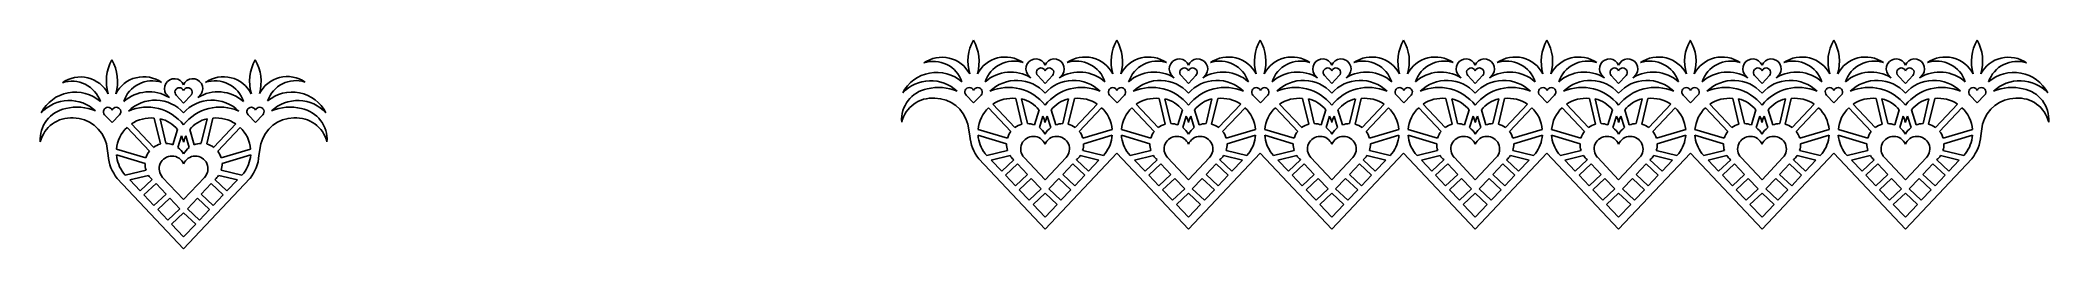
# Model space of a CAD drawing. Extents: x -333 to 95, y 310 to 354.
import ezdxf

# ---------------------------------------------------------------- set-up
doc = ezdxf.new("R2010")
doc.units = 0
doc.layers.get('0').update_dxf_attribs({"linetype": 'CONTINUOUS'})

msp = doc.modelspace()

# ---------------------------------------------------------------- linework, layer by layer
for p, q in [((-122.94, 346.86), (-122.23, 346.1)), ((-119.19, 344.92), (-120.77, 346.59)), ((-119.19, 344.92), (-117.62, 346.59)), ((-115.45, 346.86), (-116.16, 346.1)), ((-92.4, 346.86), (-91.69, 346.1)), ((-88.66, 344.92), (-90.23, 346.59)), ((-88.66, 344.92), (-87.08, 346.59)), ((-84.91, 346.86), (-85.62, 346.1)), ((-61.86, 346.86), (-61.15, 346.1)), ((-58.12, 344.92), (-59.7, 346.59)), ((-58.12, 344.92), (-56.54, 346.59)), ((-54.38, 346.86), (-55.09, 346.1)), ((-31.33, 346.86), (-30.62, 346.1)), ((-27.59, 344.92), (-29.16, 346.59)), ((-27.59, 344.92), (-26.01, 346.59)), ((-23.84, 346.86), (-24.55, 346.1)), ((-0.79, 346.86), (-0.08, 346.1)), ((2.95, 344.92), (1.37, 346.59)), ((2.95, 344.92), (4.53, 346.59)), ((6.69, 346.86), (5.98, 346.1)), ((29.74, 346.86), (30.45, 346.1)), ((33.49, 344.92), (31.91, 346.59)), ((33.49, 344.92), (35.06, 346.59)), ((37.23, 346.86), (36.52, 346.1)), ((60.28, 346.86), (60.99, 346.1)), ((64.02, 344.92), (62.44, 346.59)), ((64.02, 344.92), (65.6, 346.59)), ((67.76, 346.86), (67.05, 346.1)), ((-306.4, 342.65), (-305.69, 341.89)), ((-302.66, 340.7), (-304.24, 342.38)), ((-302.66, 340.7), (-301.08, 342.38)), ((-298.92, 342.65), (-299.63, 341.89)), ((-134.42, 340.74), (-136.01, 342.41)), ((-134.42, 340.74), (-132.84, 342.42)), ((-103.88, 340.74), (-105.46, 342.42)), ((-103.88, 340.74), (-102.3, 342.42)), ((-73.35, 340.74), (-74.92, 342.42)), ((-73.35, 340.74), (-71.77, 342.42)), ((-42.81, 340.74), (-44.39, 342.42)), ((-42.81, 340.74), (-41.23, 342.42)), ((-12.27, 340.74), (-13.85, 342.42)), ((-12.27, 340.74), (-10.7, 342.42)), ((18.26, 340.74), (16.68, 342.42)), ((18.26, 340.74), (19.84, 342.42)), ((48.8, 340.74), (47.22, 342.42)), ((48.8, 340.74), (50.37, 342.42)), ((79.32, 340.75), (77.76, 342.42)), ((79.32, 340.75), (80.9, 342.41)), ((-317.89, 336.53), (-319.48, 338.19)), ((-317.89, 336.53), (-316.31, 338.2)), ((-287.35, 336.53), (-288.93, 338.2)), ((-287.35, 336.53), (-285.78, 338.21)), ((-126.47, 334.67), (-131.23, 339.73)), ((-125.62, 335.48), (-130.32, 340.47)), ((-124.13, 336.19), (-125.43, 341.71)), ((-122.95, 336.33), (-124.19, 341.6)), ((-121.46, 336.05), (-120.49, 339.27)), ((-120.41, 335.47), (-119.66, 337.94)), ((-117.98, 335.47), (-118.72, 337.94)), ((-116.92, 336.05), (-117.89, 339.27)), ((-115.43, 336.33), (-114.19, 341.6)), ((-114.26, 336.19), (-112.96, 341.71)), ((-112.76, 335.48), (-108.07, 340.47)), ((-111.92, 334.67), (-107.15, 339.73)), ((-95.93, 334.67), (-100.7, 339.73)), ((-95.09, 335.48), (-99.78, 340.47)), ((-93.59, 336.19), (-94.89, 341.71)), ((-92.42, 336.33), (-93.66, 341.6)), ((-90.93, 336.05), (-89.96, 339.27)), ((-89.87, 335.47), (-89.13, 337.94)), ((-87.44, 335.47), (-88.19, 337.94)), ((-86.39, 336.05), (-87.36, 339.27)), ((-84.9, 336.33), (-83.66, 341.6)), ((-83.72, 336.19), (-82.42, 341.71)), ((-82.23, 335.48), (-77.53, 340.47)), ((-81.38, 334.67), (-76.62, 339.73)), ((-65.4, 334.67), (-70.16, 339.73)), ((-64.55, 335.48), (-69.25, 340.47)), ((-63.06, 336.19), (-64.36, 341.71)), ((-61.88, 336.33), (-63.12, 341.6)), ((-60.39, 336.05), (-59.42, 339.27)), ((-59.34, 335.47), (-58.59, 337.94)), ((-56.91, 335.47), (-57.65, 337.94)), ((-55.85, 336.05), (-56.82, 339.27)), ((-54.36, 336.33), (-53.12, 341.6)), ((-53.19, 336.19), (-51.89, 341.71)), ((-51.69, 335.48), (-47, 340.47)), ((-50.84, 334.67), (-46.08, 339.73)), ((-34.86, 334.67), (-39.63, 339.73)), ((-34.02, 335.48), (-38.71, 340.47)), ((-32.52, 336.19), (-33.82, 341.71)), ((-31.35, 336.33), (-32.59, 341.6)), ((-29.86, 336.05), (-28.89, 339.27)), ((-28.8, 335.47), (-28.06, 337.94)), ((-26.37, 335.47), (-27.11, 337.94)), ((-25.32, 336.05), (-26.29, 339.27)), ((-23.83, 336.33), (-22.58, 341.6)), ((-22.65, 336.19), (-21.35, 341.71)), ((-21.15, 335.48), (-16.46, 340.47)), ((-20.31, 334.67), (-15.54, 339.73)), ((-4.33, 334.67), (-9.09, 339.73)), ((-3.48, 335.48), (-8.17, 340.47)), ((-1.98, 336.19), (-3.28, 341.71)), ((-0.81, 336.33), (-2.05, 341.6)), ((0.68, 336.05), (1.65, 339.27)), ((1.73, 335.47), (2.48, 337.94)), ((4.17, 335.47), (3.42, 337.94)), ((5.22, 336.05), (4.25, 339.27)), ((6.71, 336.33), (7.95, 341.6)), ((7.89, 336.19), (9.19, 341.71)), ((9.38, 335.48), (14.08, 340.47)), ((10.23, 334.67), (14.99, 339.73)), ((26.21, 334.67), (21.44, 339.73)), ((27.06, 335.48), (22.36, 340.47)), ((28.55, 336.19), (27.25, 341.71)), ((29.73, 336.33), (28.49, 341.6)), ((31.22, 336.05), (32.19, 339.27)), ((32.27, 335.47), (33.02, 337.94)), ((34.7, 335.47), (33.96, 337.94)), ((35.76, 336.05), (34.79, 339.27)), ((37.25, 336.33), (38.49, 341.6)), ((38.42, 336.19), (39.72, 341.71)), ((39.92, 335.48), (44.61, 340.47)), ((40.76, 334.67), (45.53, 339.73)), ((56.75, 334.67), (51.98, 339.73)), ((57.59, 335.48), (52.9, 340.47)), ((59.09, 336.19), (57.79, 341.71)), ((60.26, 336.33), (59.02, 341.6)), ((61.75, 336.05), (62.72, 339.27)), ((62.81, 335.47), (63.55, 337.94)), ((65.24, 335.47), (64.49, 337.94)), ((66.29, 336.05), (65.32, 339.27)), ((67.78, 336.33), (69.02, 341.6)), ((68.96, 336.19), (70.26, 341.71)), ((70.45, 335.48), (75.15, 340.47)), ((71.3, 334.67), (76.06, 339.73)), ((-309.94, 330.45), (-314.7, 335.51)), ((-309.09, 331.27), (-313.79, 336.25)), ((-307.6, 331.98), (-308.9, 337.49)), ((-306.42, 332.12), (-307.66, 337.38)), ((-304.93, 331.83), (-303.96, 335.06)), ((-303.88, 331.25), (-303.13, 333.73)), ((-301.45, 331.25), (-302.19, 333.73)), ((-300.39, 331.83), (-301.36, 335.06)), ((-298.9, 332.12), (-297.66, 337.38)), ((-297.73, 331.98), (-296.43, 337.49)), ((-296.23, 331.27), (-291.54, 336.25)), ((-295.39, 330.45), (-290.62, 335.51)), ((-135.64, 336.22), (-135.25, 333.73)), ((-127.41, 332.04), (-133.49, 333.87)), ((-127.23, 333.21), (-133.48, 335.09)), ((-111.16, 333.21), (-104.91, 335.09)), ((-110.97, 332.04), (-104.9, 333.87)), ((-96.88, 332.04), (-102.95, 333.87)), ((-96.69, 333.21), (-102.94, 335.09)), ((-80.62, 333.21), (-74.37, 335.09)), ((-80.44, 332.04), (-74.36, 333.87)), ((-66.34, 332.04), (-72.42, 333.87)), ((-66.16, 333.21), (-72.41, 335.09)), ((-50.09, 333.21), (-43.84, 335.09)), ((-49.9, 332.04), (-43.83, 333.87)), ((-35.8, 332.04), (-41.88, 333.87)), ((-35.62, 333.21), (-41.87, 335.09)), ((-19.55, 333.21), (-13.3, 335.09)), ((-19.37, 332.04), (-13.29, 333.87)), ((-5.08, 333.21), (-11.34, 335.09)), ((-5.27, 332.04), (-11.34, 333.87)), ((10.98, 333.21), (17.24, 335.09)), ((11.17, 332.04), (17.25, 333.87)), ((25.27, 332.04), (19.19, 333.87)), ((25.45, 333.21), (19.2, 335.09)), ((41.52, 333.21), (47.77, 335.09)), ((41.71, 332.04), (47.78, 333.87)), ((55.8, 332.04), (49.73, 333.87)), ((55.99, 333.21), (49.74, 335.09)), ((72.06, 333.21), (78.31, 335.09)), ((72.24, 332.04), (78.32, 333.87)), ((80.46, 336.22), (80.08, 333.73)), ((-319.1, 332), (-318.72, 329.52)), ((-310.88, 327.82), (-316.96, 329.65)), ((-310.7, 328.99), (-316.95, 330.87)), ((-294.63, 328.99), (-288.38, 330.87)), ((-294.44, 327.82), (-288.37, 329.65)), ((-286.22, 332), (-286.61, 329.52)), ((-131.6, 329.54), (-132, 329.97)), ((-127.19, 330.58), (-131.6, 329.54)), ((-126.66, 329.5), (-130.67, 328.55)), ((-119.19, 313.79), (-103.93, 330.01)), ((-111.72, 329.5), (-107.72, 328.55)), ((-111.19, 330.58), (-106.79, 329.54)), ((-106.79, 329.54), (-106.39, 329.97)), ((-88.66, 313.79), (-103.93, 330.01)), ((-101.06, 329.54), (-101.46, 329.97)), ((-96.66, 330.58), (-101.06, 329.54)), ((-96.13, 329.5), (-100.13, 328.55)), ((-88.66, 313.79), (-73.39, 330.01)), ((-81.19, 329.5), (-77.18, 328.55)), ((-80.66, 330.58), (-76.25, 329.54)), ((-76.25, 329.54), (-75.85, 329.97)), ((-58.12, 313.79), (-73.39, 330.01)), ((-70.53, 329.54), (-70.93, 329.97)), ((-66.12, 330.58), (-70.53, 329.54)), ((-65.59, 329.5), (-69.6, 328.55)), ((-58.12, 313.79), (-42.85, 330.01)), ((-50.65, 329.5), (-46.65, 328.55)), ((-50.12, 330.58), (-45.72, 329.54)), ((-45.72, 329.54), (-45.32, 329.97)), ((-27.59, 313.79), (-42.85, 330.01)), ((-39.99, 329.54), (-40.39, 329.97)), ((-35.59, 330.58), (-39.99, 329.54)), ((-35.06, 329.5), (-39.06, 328.55)), ((-27.59, 313.79), (-12.32, 330.01)), ((-20.11, 329.5), (-16.11, 328.55)), ((-19.58, 330.58), (-15.18, 329.54)), ((-15.18, 329.54), (-14.78, 329.97)), ((2.95, 313.79), (-12.32, 330.01)), ((-9.46, 329.54), (-9.85, 329.97)), ((-5.05, 330.58), (-9.46, 329.54)), ((-4.52, 329.5), (-8.52, 328.55)), ((2.95, 313.79), (18.22, 330.01)), ((10.42, 329.5), (14.43, 328.55)), ((10.95, 330.58), (15.36, 329.54)), ((15.36, 329.54), (15.75, 329.97)), ((33.49, 313.79), (18.22, 330.01)), ((21.08, 329.54), (20.68, 329.97)), ((25.49, 330.58), (21.08, 329.54)), ((26.02, 329.5), (22.01, 328.55)), ((33.49, 313.79), (48.75, 330.01)), ((40.96, 329.5), (44.96, 328.55)), ((41.49, 330.58), (45.89, 329.54)), ((45.89, 329.54), (46.29, 329.97)), ((64.02, 313.79), (48.75, 330.01)), ((51.62, 329.54), (51.22, 329.97)), ((56.02, 330.58), (51.62, 329.54)), ((56.55, 329.5), (52.55, 328.55)), ((71.49, 329.5), (75.5, 328.55)), ((72.02, 330.58), (76.43, 329.54)), ((76.43, 329.54), (76.83, 329.97)), ((-315.07, 325.33), (-315.47, 325.75)), ((-310.66, 326.37), (-315.07, 325.33)), ((-310.13, 325.28), (-314.14, 324.34)), ((-295.19, 325.28), (-291.19, 324.34)), ((-294.66, 326.37), (-290.26, 325.33)), ((-290.26, 325.33), (-289.86, 325.75)), ((-119.19, 313.79), (-133.34, 328.82)), ((-128.44, 326.18), (-130.67, 328.55)), ((-125.87, 328.6), (-128.44, 326.18)), ((-125.06, 327.74), (-127.63, 325.33)), ((-125.5, 323.07), (-127.63, 325.33)), ((-125.87, 328.6), (-125.9, 328.64)), ((-122.93, 325.48), (-125.5, 323.07)), ((-122.93, 325.48), (-125.06, 327.74)), ((-119.19, 324.33), (-123.65, 329.06)), ((-119.19, 324.33), (-114.73, 329.06)), ((-115.45, 325.48), (-113.32, 327.74)), ((-115.45, 325.48), (-112.88, 323.07)), ((-113.32, 327.74), (-110.76, 325.33)), ((-112.88, 323.07), (-110.76, 325.33)), ((-112.52, 328.6), (-112.48, 328.64)), ((-112.52, 328.6), (-109.95, 326.18)), ((-109.95, 326.18), (-107.72, 328.55)), ((-97.9, 326.18), (-100.13, 328.55)), ((-95.33, 328.6), (-97.9, 326.18)), ((-94.53, 327.74), (-97.09, 325.33)), ((-94.97, 323.07), (-97.09, 325.33)), ((-95.33, 328.6), (-95.37, 328.64)), ((-92.4, 325.48), (-94.97, 323.07)), ((-92.4, 325.48), (-94.53, 327.74)), ((-88.66, 324.33), (-93.12, 329.06)), ((-88.66, 324.33), (-84.2, 329.06)), ((-84.92, 325.48), (-82.79, 327.74)), ((-84.92, 325.48), (-82.35, 323.07)), ((-82.79, 327.74), (-80.22, 325.33)), ((-82.35, 323.07), (-80.22, 325.33)), ((-81.98, 328.6), (-81.95, 328.64)), ((-81.98, 328.6), (-79.41, 326.18)), ((-79.41, 326.18), (-77.18, 328.55)), ((-67.36, 326.18), (-69.6, 328.55)), ((-64.8, 328.6), (-67.36, 326.18)), ((-63.99, 327.74), (-66.56, 325.33)), ((-64.43, 323.07), (-66.56, 325.33)), ((-64.8, 328.6), (-64.83, 328.64)), ((-61.86, 325.48), (-64.43, 323.07)), ((-61.86, 325.48), (-63.99, 327.74)), ((-58.12, 324.33), (-62.58, 329.06)), ((-58.12, 324.33), (-53.66, 329.06)), ((-54.38, 325.48), (-52.25, 327.74)), ((-54.38, 325.48), (-51.81, 323.07)), ((-52.25, 327.74), (-49.68, 325.33)), ((-51.81, 323.07), (-49.68, 325.33)), ((-51.45, 328.6), (-51.41, 328.64)), ((-51.45, 328.6), (-48.88, 326.18)), ((-48.88, 326.18), (-46.65, 328.55)), ((-36.83, 326.18), (-39.06, 328.55)), ((-34.26, 328.6), (-36.83, 326.18)), ((-33.45, 327.74), (-36.02, 325.33)), ((-33.89, 323.07), (-36.02, 325.33)), ((-34.26, 328.6), (-34.29, 328.64)), ((-31.33, 325.48), (-33.89, 323.07)), ((-31.33, 325.48), (-33.45, 327.74)), ((-27.59, 324.33), (-32.04, 329.06)), ((-27.59, 324.33), (-23.13, 329.06)), ((-23.85, 325.48), (-21.72, 327.74)), ((-23.85, 325.48), (-21.28, 323.07)), ((-21.72, 327.74), (-19.15, 325.33)), ((-21.28, 323.07), (-19.15, 325.33)), ((-20.91, 328.6), (-20.88, 328.64)), ((-20.91, 328.6), (-18.34, 326.18)), ((-18.34, 326.18), (-16.11, 328.55)), ((-6.29, 326.18), (-8.52, 328.55)), ((-3.72, 328.6), (-6.29, 326.18)), ((-2.92, 327.74), (-5.49, 325.33)), ((-3.36, 323.07), (-5.49, 325.33)), ((-3.72, 328.6), (-3.76, 328.64)), ((-0.79, 325.48), (-3.36, 323.07)), ((-0.79, 325.48), (-2.92, 327.74)), ((2.95, 324.33), (-1.51, 329.06)), ((2.95, 324.33), (7.41, 329.06)), ((6.69, 325.48), (8.82, 327.74)), ((6.69, 325.48), (9.26, 323.07)), ((8.82, 327.74), (11.39, 325.33)), ((9.26, 323.07), (11.39, 325.33)), ((9.62, 328.6), (9.66, 328.64)), ((9.62, 328.6), (12.19, 326.18)), ((12.19, 326.18), (14.43, 328.55)), ((24.24, 326.18), (22.01, 328.55)), ((26.81, 328.6), (24.24, 326.18)), ((27.62, 327.74), (25.05, 325.33)), ((27.18, 323.07), (25.05, 325.33)), ((26.81, 328.6), (26.78, 328.64)), ((29.75, 325.48), (27.18, 323.07)), ((29.75, 325.48), (27.62, 327.74)), ((33.49, 324.33), (29.03, 329.06)), ((33.49, 324.33), (37.94, 329.06)), ((37.23, 325.48), (39.35, 327.74)), ((37.23, 325.48), (39.8, 323.07)), ((39.35, 327.74), (41.92, 325.33)), ((39.8, 323.07), (41.92, 325.33)), ((40.16, 328.6), (40.2, 328.64)), ((40.16, 328.6), (42.73, 326.18)), ((42.73, 326.18), (44.96, 328.55)), ((54.78, 326.18), (52.55, 328.55)), ((57.35, 328.6), (54.78, 326.18)), ((58.15, 327.74), (55.58, 325.33)), ((57.71, 323.07), (55.58, 325.33)), ((57.35, 328.6), (57.31, 328.64)), ((60.28, 325.48), (57.71, 323.07)), ((60.28, 325.48), (58.15, 327.74)), ((64.02, 324.33), (59.56, 329.06)), ((64.02, 324.33), (68.48, 329.06)), ((64.02, 313.79), (78.17, 328.82)), ((67.76, 325.48), (69.89, 327.74)), ((67.76, 325.48), (70.33, 323.07)), ((69.89, 327.74), (72.46, 325.33)), ((70.33, 323.07), (72.46, 325.33)), ((70.7, 328.6), (70.73, 328.64)), ((70.7, 328.6), (73.27, 326.18)), ((73.27, 326.18), (75.5, 328.55)), ((-302.66, 309.57), (-316.81, 324.6)), ((-311.91, 321.97), (-314.14, 324.34)), ((-309.34, 324.38), (-311.91, 321.97)), ((-308.53, 323.53), (-311.1, 321.11)), ((-308.97, 318.85), (-311.1, 321.11)), ((-309.34, 324.38), (-309.37, 324.42)), ((-306.4, 321.27), (-308.97, 318.85)), ((-306.4, 321.27), (-308.53, 323.53)), ((-302.66, 320.11), (-307.12, 324.85)), ((-302.66, 320.11), (-298.2, 324.85)), ((-302.66, 309.57), (-288.52, 324.6)), ((-298.92, 321.27), (-296.79, 323.53)), ((-298.92, 321.27), (-296.35, 318.85)), ((-296.79, 323.53), (-294.22, 321.11)), ((-296.35, 318.85), (-294.22, 321.11)), ((-295.99, 324.38), (-295.95, 324.42)), ((-295.99, 324.38), (-293.42, 321.97)), ((-293.42, 321.97), (-291.19, 324.34)), ((-122.13, 324.63), (-124.7, 322.21)), ((-122.57, 319.95), (-124.7, 322.21)), ((-120, 322.37), (-122.57, 319.95)), ((-120, 322.37), (-122.13, 324.63)), ((-119.19, 321.51), (-121.76, 319.09)), ((-119.19, 321.51), (-116.62, 319.09)), ((-118.39, 322.37), (-116.26, 324.63)), ((-118.39, 322.37), (-115.82, 319.95)), ((-116.26, 324.63), (-113.69, 322.21)), ((-115.82, 319.95), (-113.69, 322.21)), ((-91.59, 324.63), (-94.16, 322.21)), ((-92.03, 319.95), (-94.16, 322.21)), ((-89.46, 322.37), (-92.03, 319.95)), ((-89.46, 322.37), (-91.59, 324.63)), ((-88.66, 321.51), (-91.23, 319.09)), ((-88.66, 321.51), (-86.09, 319.09)), ((-87.85, 322.37), (-85.72, 324.63)), ((-87.85, 322.37), (-85.28, 319.95)), ((-85.72, 324.63), (-83.15, 322.21)), ((-85.28, 319.95), (-83.15, 322.21)), ((-61.06, 324.63), (-63.62, 322.21)), ((-61.5, 319.95), (-63.62, 322.21)), ((-58.93, 322.37), (-61.5, 319.95)), ((-58.93, 322.37), (-61.06, 324.63)), ((-58.12, 321.51), (-60.69, 319.09)), ((-58.12, 321.51), (-55.55, 319.09)), ((-57.32, 322.37), (-55.19, 324.63)), ((-57.32, 322.37), (-54.75, 319.95)), ((-55.19, 324.63), (-52.62, 322.21)), ((-54.75, 319.95), (-52.62, 322.21)), ((-30.52, 324.63), (-33.09, 322.21)), ((-30.96, 319.95), (-33.09, 322.21)), ((-28.39, 322.37), (-30.96, 319.95)), ((-28.39, 322.37), (-30.52, 324.63)), ((-27.59, 321.51), (-30.15, 319.09)), ((-27.59, 321.51), (-25.02, 319.09)), ((-26.78, 322.37), (-24.65, 324.63)), ((-26.78, 322.37), (-24.21, 319.95)), ((-24.65, 324.63), (-22.08, 322.21)), ((-24.21, 319.95), (-22.08, 322.21)), ((0.02, 324.63), (-2.55, 322.21)), ((-0.42, 319.95), (-2.55, 322.21)), ((2.14, 322.37), (-0.42, 319.95)), ((2.14, 322.37), (0.02, 324.63)), ((2.95, 321.51), (0.38, 319.09)), ((2.95, 321.51), (5.52, 319.09)), ((3.76, 322.37), (5.88, 324.63)), ((3.76, 322.37), (6.33, 319.95)), ((5.88, 324.63), (8.45, 322.21)), ((6.33, 319.95), (8.45, 322.21)), ((30.55, 324.63), (27.98, 322.21)), ((30.11, 319.95), (27.98, 322.21)), ((32.68, 322.37), (30.11, 319.95)), ((32.68, 322.37), (30.55, 324.63)), ((33.49, 321.51), (30.92, 319.09)), ((33.49, 321.51), (36.06, 319.09)), ((34.29, 322.37), (36.42, 324.63)), ((34.29, 322.37), (36.86, 319.95)), ((36.42, 324.63), (38.99, 322.21)), ((36.86, 319.95), (38.99, 322.21)), ((61.09, 324.63), (58.52, 322.21)), ((60.65, 319.95), (58.52, 322.21)), ((63.22, 322.37), (60.65, 319.95)), ((63.22, 322.37), (61.09, 324.63)), ((64.02, 321.51), (61.45, 319.09)), ((64.02, 321.51), (66.59, 319.09)), ((64.83, 322.37), (66.96, 324.63)), ((64.83, 322.37), (67.4, 319.95)), ((66.96, 324.63), (69.53, 322.21)), ((67.4, 319.95), (69.53, 322.21)), ((-305.6, 320.41), (-308.17, 317.99)), ((-306.04, 315.73), (-308.17, 317.99)), ((-303.47, 318.15), (-306.04, 315.73)), ((-303.47, 318.15), (-305.6, 320.41)), ((-302.66, 317.29), (-305.23, 314.88)), ((-302.66, 317.29), (-300.09, 314.88)), ((-301.86, 318.15), (-299.73, 320.41)), ((-301.86, 318.15), (-299.29, 315.73)), ((-299.73, 320.41), (-297.16, 317.99)), ((-299.29, 315.73), (-297.16, 317.99)), ((-119.19, 316.36), (-121.76, 319.09)), ((-119.19, 316.36), (-116.62, 319.09)), ((-88.66, 316.36), (-91.23, 319.09)), ((-88.66, 316.36), (-86.09, 319.09)), ((-58.12, 316.36), (-60.69, 319.09)), ((-58.12, 316.36), (-55.55, 319.09)), ((-27.59, 316.36), (-30.15, 319.09)), ((-27.59, 316.36), (-25.02, 319.09)), ((2.95, 316.36), (0.38, 319.09)), ((2.95, 316.36), (5.52, 319.09)), ((33.49, 316.36), (30.92, 319.09)), ((33.49, 316.36), (36.06, 319.09)), ((64.02, 316.36), (61.45, 319.09)), ((64.02, 316.36), (66.59, 319.09)), ((-302.66, 312.15), (-305.23, 314.88)), ((-302.66, 312.15), (-300.09, 314.88))]:
    msp.add_line(p, q)
for centre, radius, start, end in [((-126.38, 349.63), 9.26, 150.6785, 196.9146), ((-142.5, 349.56), 9.26, 343.5444, 29.7805), ((-95.88, 349.56), 9.26, 150.2195, 196.4556), ((-111.97, 349.56), 9.26, 343.5444, 29.7805), ((-65.35, 349.56), 9.26, 150.2195, 196.4556), ((-81.43, 349.56), 9.26, 343.5444, 29.7805), ((-34.81, 349.56), 9.26, 150.2195, 196.4556), ((-50.89, 349.56), 9.26, 343.5444, 29.7805), ((-4.28, 349.56), 9.26, 150.2195, 196.4556), ((-20.36, 349.56), 9.26, 343.5444, 29.7805), ((26.26, 349.56), 9.26, 150.2195, 196.4556), ((10.18, 349.56), 9.26, 343.5444, 29.7805), ((56.8, 349.56), 9.26, 150.2195, 196.4556), ((40.71, 349.56), 9.26, 343.5444, 29.7805), ((87.33, 349.56), 9.26, 150.2195, 196.4556), ((71.21, 349.63), 9.26, 343.0854, 29.3215), ((-309.85, 345.41), 9.26, 150.6785, 196.9146), ((-325.97, 345.34), 9.26, 343.5444, 29.7805), ((-279.35, 345.34), 9.26, 150.2195, 196.4556), ((-295.41, 345.29), 9.26, 343.9114, 30.1475), ((-142.28, 339.14), 8.13, 48.6538, 152.7264), ((-141.15, 343.83), 6.67, 27.7247, 125.3407), ((-142.97, 343.23), 6.38, 18.3924, 108.6925), ((-127.69, 343.88), 6.67, 55.1183, 152.7343), ((-125.87, 343.29), 6.38, 71.7665, 162.0666), ((-126.52, 339.2), 8.13, 58.1142, 131.8052), ((-121.16, 348.02), 2.12, 22.1916, 212.9358), ((-120.08, 347.25), 0.954, 22.1916, 223.2633), ((-117.23, 348.02), 2.12, 327.0642, 157.8084), ((-118.31, 347.25), 0.954, 316.7367, 157.8084), ((-111.87, 339.2), 8.13, 48.1948, 121.8858), ((-110.7, 343.88), 6.67, 27.2657, 124.8817), ((-112.52, 343.29), 6.38, 17.9334, 108.2335), ((-97.15, 343.88), 6.67, 55.1183, 152.7343), ((-95.33, 343.29), 6.38, 71.7665, 162.0666), ((-95.98, 339.2), 8.13, 58.1142, 131.8052), ((-90.62, 348.02), 2.12, 22.1916, 212.9358), ((-89.54, 347.25), 0.954, 22.1916, 223.2633), ((-86.69, 348.02), 2.12, 327.0642, 157.8084), ((-87.77, 347.25), 0.954, 316.7367, 157.8084), ((-81.33, 339.2), 8.13, 48.1948, 121.8858), ((-80.16, 343.88), 6.67, 27.2657, 124.8817), ((-81.98, 343.29), 6.38, 17.9334, 108.2335), ((-66.62, 343.88), 6.67, 55.1183, 152.7343), ((-64.8, 343.29), 6.38, 71.7665, 162.0666), ((-65.45, 339.2), 8.13, 58.1142, 131.8052), ((-60.08, 348.02), 2.12, 22.1916, 212.9358), ((-59, 347.25), 0.954, 22.1916, 223.2633), ((-56.16, 348.02), 2.12, 327.0642, 157.8084), ((-57.24, 347.25), 0.954, 316.7367, 157.8084), ((-50.8, 339.2), 8.13, 48.1948, 121.8858), ((-49.63, 343.88), 6.67, 27.2657, 124.8817), ((-51.45, 343.29), 6.38, 17.9334, 108.2335), ((-36.08, 343.88), 6.67, 55.1183, 152.7343), ((-34.26, 343.29), 6.38, 71.7665, 162.0666), ((-34.91, 339.2), 8.13, 58.1142, 131.8052), ((-29.55, 348.02), 2.12, 22.1916, 212.9358), ((-28.47, 347.25), 0.954, 22.1916, 223.2633), ((-25.62, 348.02), 2.12, 327.0642, 157.8084), ((-26.7, 347.25), 0.954, 316.7367, 157.8084), ((-20.26, 339.2), 8.13, 48.1948, 121.8858), ((-19.09, 343.88), 6.67, 27.2657, 124.8817), ((-20.91, 343.29), 6.38, 17.9334, 108.2335), ((-5.54, 343.88), 6.67, 55.1183, 152.7343), ((-3.73, 343.29), 6.38, 71.7665, 162.0666), ((-4.38, 339.2), 8.13, 58.1142, 131.8052), ((0.99, 348.02), 2.12, 22.1916, 212.9358), ((2.07, 347.25), 0.954, 22.1916, 223.2633), ((4.91, 348.02), 2.12, 327.0642, 157.8084), ((3.83, 347.25), 0.954, 316.7367, 157.8084), ((10.28, 339.2), 8.13, 48.1948, 121.8858), ((11.45, 343.88), 6.67, 27.2657, 124.8817), ((9.63, 343.29), 6.38, 17.9334, 108.2335), ((24.99, 343.88), 6.67, 55.1183, 152.7343), ((26.81, 343.29), 6.38, 71.7665, 162.0666), ((26.16, 339.2), 8.13, 58.1142, 131.8052), ((31.52, 348.02), 2.12, 22.1916, 212.9358), ((32.6, 347.25), 0.954, 22.1916, 223.2633), ((35.45, 348.02), 2.12, 327.0642, 157.8084), ((34.37, 347.25), 0.954, 316.7367, 157.8084), ((40.81, 339.2), 8.13, 48.1948, 121.8858), ((41.98, 343.88), 6.67, 27.2657, 124.8817), ((40.16, 343.29), 6.38, 17.9334, 108.2335), ((55.53, 343.88), 6.67, 55.1183, 152.7343), ((57.35, 343.29), 6.38, 71.7665, 162.0666), ((56.7, 339.2), 8.13, 58.1142, 131.8052), ((62.06, 348.02), 2.12, 22.1916, 212.9358), ((63.14, 347.25), 0.954, 22.1916, 223.2633), ((65.99, 348.02), 2.12, 327.0642, 157.8084), ((64.91, 347.25), 0.954, 316.7367, 157.8084), ((71.35, 339.2), 8.13, 48.1948, 121.8858), ((72.52, 343.88), 6.67, 27.2657, 124.8817), ((70.7, 343.29), 6.38, 17.9334, 108.2335), ((85.98, 343.83), 6.67, 54.6593, 152.2753), ((87.79, 343.23), 6.38, 71.3075, 161.6076), ((87.11, 339.14), 8.13, 27.2736, 131.3462), ((-325.75, 334.92), 8.13, 48.6538, 152.7264), ((-324.62, 339.61), 6.67, 27.7247, 125.3407), ((-326.43, 339.01), 6.38, 18.3924, 108.6925), ((-311.16, 339.66), 6.67, 55.1183, 152.7343), ((-309.34, 339.08), 6.38, 71.7665, 162.0666), ((-309.99, 334.98), 8.13, 58.1142, 131.8052), ((-304.63, 343.8), 2.12, 22.1916, 212.9358), ((-303.55, 343.03), 0.954, 22.1916, 223.2633), ((-300.7, 343.8), 2.12, 327.0642, 157.8084), ((-301.78, 343.03), 0.954, 316.7367, 157.8084), ((-295.34, 334.98), 8.13, 48.1948, 121.8858), ((-294.17, 339.66), 6.67, 27.2657, 124.8817), ((-295.99, 339.08), 6.38, 17.9334, 108.2335), ((-280.56, 339.71), 6.67, 55.4853, 153.1013), ((-278.73, 339.13), 6.38, 72.1335, 161.4669), ((-279.57, 334.92), 8.13, 27.2736, 129.8447), ((-143.07, 337.19), 6.67, 100.4761, 184.7035), ((-143.54, 337.35), 8.13, 46.5332, 137.2606), ((-141.86, 334.17), 9.88, 66.6764, 104.1892), ((-135.32, 343.07), 0.954, 22.5586, 223.6303), ((-133.53, 343.07), 0.954, 316.7367, 157.8084), ((-125.25, 337.42), 8.13, 41.8237, 134.432), ((-126.98, 334.17), 9.88, 37.9811, 113.6405), ((-113.14, 337.42), 8.13, 45.568, 138.1763), ((-111.41, 334.17), 9.88, 66.3595, 142.0189), ((-104.77, 343.07), 0.954, 22.1916, 223.2633), ((-103, 343.07), 0.954, 316.7367, 157.8084), ((-94.71, 337.42), 8.13, 41.8237, 134.432), ((-96.44, 334.17), 9.88, 37.9811, 113.6405), ((-82.6, 337.42), 8.13, 45.568, 138.1763), ((-80.87, 334.17), 9.88, 66.3595, 142.0189), ((-74.23, 343.07), 0.954, 22.1916, 223.2633), ((-72.46, 343.07), 0.954, 316.7367, 157.8084), ((-64.18, 337.42), 8.13, 41.8237, 134.432), ((-65.91, 334.17), 9.88, 37.9811, 113.6405), ((-52.06, 337.42), 8.13, 45.568, 138.1763), ((-50.34, 334.17), 9.88, 66.3595, 142.0189), ((-43.69, 343.07), 0.954, 22.1916, 223.2633), ((-41.93, 343.07), 0.954, 316.7367, 157.8084), ((-33.64, 337.42), 8.13, 41.8237, 134.432), ((-35.37, 334.17), 9.88, 37.9811, 113.6405), ((-21.53, 337.42), 8.13, 45.568, 138.1763), ((-19.8, 334.17), 9.88, 66.3595, 142.0189), ((-13.16, 343.07), 0.954, 22.1916, 223.2633), ((-11.39, 343.07), 0.954, 316.7367, 157.8084), ((-3.11, 337.42), 8.13, 41.8237, 134.432), ((-4.84, 334.17), 9.88, 37.9811, 113.6405), ((9.01, 337.42), 8.13, 45.568, 138.1763), ((10.74, 334.17), 9.88, 66.3595, 142.0189), ((17.38, 343.07), 0.954, 22.1916, 223.2633), ((19.14, 343.07), 0.954, 316.7367, 157.8084), ((27.43, 337.42), 8.13, 41.8237, 134.432), ((25.7, 334.17), 9.88, 37.9811, 113.6405), ((39.54, 337.42), 8.13, 45.568, 138.1763), ((41.27, 334.17), 9.88, 66.3595, 142.0189), ((47.91, 343.07), 0.954, 22.1916, 223.2633), ((49.68, 343.07), 0.954, 316.7367, 157.8084), ((57.97, 337.42), 8.13, 41.8237, 134.432), ((56.24, 334.17), 9.88, 37.9811, 113.6405), ((70.08, 337.42), 8.13, 45.568, 138.1763), ((71.81, 334.17), 9.88, 66.3595, 142.0189), ((78.45, 343.07), 0.954, 22.1916, 223.2633), ((80.21, 343.07), 0.954, 316.3697, 157.4414), ((88.37, 337.35), 8.13, 42.7394, 133.4668), ((86.69, 334.17), 9.88, 75.8108, 113.3236), ((87.89, 337.19), 6.67, 355.2965, 79.5239), ((-326.53, 332.97), 6.67, 100.4761, 184.7035), ((-327.01, 333.13), 8.13, 46.5332, 137.2606), ((-325.33, 329.96), 9.88, 66.6764, 104.1892), ((-318.78, 338.85), 0.954, 22.5586, 223.6303), ((-317, 338.85), 0.954, 316.7367, 157.8084), ((-308.72, 333.2), 8.13, 41.8237, 134.432), ((-310.45, 329.96), 9.88, 37.9811, 113.6405), ((-296.61, 333.2), 8.13, 45.568, 138.1763), ((-294.88, 329.96), 9.88, 66.3595, 142.0189), ((-288.23, 338.85), 0.954, 23.5341, 223.2633), ((-286.48, 338.86), 0.954, 317.1037, 156.8329), ((-278.32, 333.13), 8.13, 42.7394, 133.4668), ((-280, 329.96), 9.88, 75.8108, 113.3236), ((-278.79, 332.97), 6.67, 355.2965, 79.5239), ((-143.22, 335.1), 6.67, 85.3472, 166.6162), ((-142.74, 334.42), 7.32, 14.1863, 89.5781), ((-126.18, 334.42), 7.32, 133.5879, 174.7728), ((-126.18, 334.42), 7.32, 84.0698, 124.3531), ((-125.7, 335.1), 6.67, 38.7088, 76.9688), ((-125.7, 335.1), 6.67, 12.7907, 25.2329), ((-112.69, 335.1), 6.67, 154.7671, 167.2093), ((-112.69, 335.1), 6.67, 103.0312, 141.2912), ((-112.2, 334.42), 7.32, 55.6469, 95.9302), ((-112.2, 334.42), 7.32, 5.2272, 46.4121), ((-95.65, 334.42), 7.32, 133.5879, 174.7728), ((-95.65, 334.42), 7.32, 84.0698, 124.3531), ((-95.16, 335.1), 6.67, 38.7088, 76.9688), ((-95.16, 335.1), 6.67, 12.7907, 25.2329), ((-82.15, 335.1), 6.67, 154.7671, 167.2093), ((-82.15, 335.1), 6.67, 103.0312, 141.2912), ((-81.67, 334.42), 7.32, 55.6469, 95.9302), ((-81.67, 334.42), 7.32, 5.2272, 46.4121), ((-65.11, 334.42), 7.32, 133.5879, 174.7728), ((-65.11, 334.42), 7.32, 84.0698, 124.3531), ((-64.63, 335.1), 6.67, 38.7088, 76.9688), ((-64.63, 335.1), 6.67, 12.7907, 25.2329), ((-51.62, 335.1), 6.67, 154.7671, 167.2093), ((-51.62, 335.1), 6.67, 103.0312, 141.2912), ((-51.13, 334.42), 7.32, 55.6469, 95.9302), ((-51.13, 334.42), 7.32, 5.2272, 46.4121), ((-34.58, 334.42), 7.32, 133.5879, 174.7728), ((-34.58, 334.42), 7.32, 84.0698, 124.3531), ((-34.09, 335.1), 6.67, 38.7088, 76.9688), ((-34.09, 335.1), 6.67, 12.7907, 25.2329), ((-21.08, 335.1), 6.67, 154.7671, 167.2093), ((-21.08, 335.1), 6.67, 103.0312, 141.2912), ((-20.59, 334.42), 7.32, 55.6469, 95.9302), ((-20.59, 334.42), 7.32, 5.2272, 46.4121), ((-4.04, 334.42), 7.32, 133.5879, 174.7728), ((-4.04, 334.42), 7.32, 84.0698, 124.3531), ((-3.55, 335.1), 6.67, 38.7088, 76.9688), ((-3.55, 335.1), 6.67, 12.7907, 25.2329), ((9.45, 335.1), 6.67, 154.7671, 167.2093), ((9.45, 335.1), 6.67, 103.0312, 141.2912), ((9.94, 334.42), 7.32, 55.6469, 95.9302), ((9.94, 334.42), 7.32, 5.2272, 46.4121), ((26.49, 334.42), 7.32, 133.5879, 174.7728), ((26.49, 334.42), 7.32, 84.0698, 124.3531), ((26.98, 335.1), 6.67, 38.7088, 76.9688), ((26.98, 335.1), 6.67, 12.7907, 25.2329), ((39.99, 335.1), 6.67, 154.7671, 167.2093), ((39.99, 335.1), 6.67, 103.0312, 141.2912), ((40.48, 334.42), 7.32, 55.6469, 95.9302), ((40.48, 334.42), 7.32, 5.2272, 46.4121), ((57.03, 334.42), 7.32, 133.5879, 174.7728), ((57.03, 334.42), 7.32, 84.0698, 124.3531), ((57.52, 335.1), 6.67, 38.7088, 76.9688), ((57.52, 335.1), 6.67, 12.7907, 25.2329), ((70.53, 335.1), 6.67, 154.7671, 167.2093), ((70.53, 335.1), 6.67, 103.0312, 141.2912), ((71.01, 334.42), 7.32, 55.6469, 95.9302), ((71.01, 334.42), 7.32, 5.2272, 46.4121), ((87.57, 334.42), 7.32, 90.4219, 165.8137), ((88.05, 335.1), 6.67, 13.3838, 94.6528), ((-326.69, 330.88), 6.67, 85.3472, 166.6162), ((-326.21, 330.21), 7.32, 14.1863, 89.5781), ((-309.65, 330.21), 7.32, 133.5879, 174.7728), ((-309.65, 330.21), 7.32, 84.0698, 124.3531), ((-309.17, 330.88), 6.67, 38.7088, 76.9688), ((-309.17, 330.88), 6.67, 12.7907, 25.2329), ((-296.16, 330.88), 6.67, 154.7671, 167.2093), ((-296.16, 330.88), 6.67, 103.0312, 141.2912), ((-295.67, 330.21), 7.32, 55.6469, 95.9302), ((-295.67, 330.21), 7.32, 5.2272, 46.4121), ((-279.12, 330.21), 7.32, 90.4219, 165.8137), ((-278.63, 330.88), 6.67, 13.3838, 94.6528), ((-126.18, 334.42), 9.09, 184.3684, 218.0718), ((-126.18, 334.42), 7.32, 184.3684, 217.4799), ((-123.03, 331.95), 4.38, 141.715, 163.2788), ((-123.03, 331.95), 4.38, 104.5257, 126.3006), ((-123.03, 331.95), 4.38, 69.0837, 89.0125), ((-123.03, 331.95), 4.38, 28.9966, 53.3205), ((-115.36, 331.95), 4.38, 126.6795, 151.0034), ((-115.36, 331.95), 4.38, 90.9875, 110.9163), ((-115.36, 331.95), 4.38, 53.6994, 75.4743), ((-115.36, 331.95), 4.38, 16.7212, 38.285), ((-112.2, 334.42), 7.32, 322.5201, 355.6316), ((-95.65, 334.42), 7.32, 184.3684, 217.4799), ((-92.49, 331.95), 4.38, 141.715, 163.2788), ((-92.49, 331.95), 4.38, 104.5257, 126.3006), ((-92.49, 331.95), 4.38, 69.0837, 89.0125), ((-92.49, 331.95), 4.38, 28.9966, 53.3205), ((-84.82, 331.95), 4.38, 126.6795, 151.0034), ((-84.82, 331.95), 4.38, 90.9875, 110.9163), ((-84.82, 331.95), 4.38, 53.6994, 75.4743), ((-84.82, 331.95), 4.38, 16.7212, 38.285), ((-81.67, 334.42), 7.32, 322.5201, 355.6316), ((-65.11, 334.42), 7.32, 184.3684, 217.4799), ((-61.96, 331.95), 4.38, 141.715, 163.2788), ((-61.96, 331.95), 4.38, 104.5257, 126.3006), ((-61.96, 331.95), 4.38, 69.0837, 89.0125), ((-61.96, 331.95), 4.38, 28.9966, 53.3205), ((-54.29, 331.95), 4.38, 126.6795, 151.0034), ((-54.29, 331.95), 4.38, 90.9875, 110.9163), ((-54.29, 331.95), 4.38, 53.6994, 75.4743), ((-54.29, 331.95), 4.38, 16.7212, 38.285), ((-51.13, 334.42), 7.32, 322.5201, 355.6316), ((-34.58, 334.42), 7.32, 184.3684, 217.4799), ((-31.42, 331.95), 4.38, 141.715, 163.2788), ((-31.42, 331.95), 4.38, 104.5257, 126.3006), ((-31.42, 331.95), 4.38, 69.0837, 89.0125), ((-31.42, 331.95), 4.38, 28.9966, 53.3205), ((-23.75, 331.95), 4.38, 126.6795, 151.0034), ((-23.75, 331.95), 4.38, 90.9875, 110.9163), ((-23.75, 331.95), 4.38, 53.6994, 75.4743), ((-23.75, 331.95), 4.38, 16.7212, 38.285), ((-20.59, 334.42), 7.32, 322.5201, 355.6316), ((-4.04, 334.42), 7.32, 184.3684, 217.4799), ((-0.88, 331.95), 4.38, 141.715, 163.2788), ((-0.88, 331.95), 4.38, 104.5257, 126.3006), ((-0.88, 331.95), 4.38, 69.0837, 89.0125), ((-0.88, 331.95), 4.38, 28.9966, 53.3205), ((6.79, 331.95), 4.38, 126.6795, 151.0034), ((6.79, 331.95), 4.38, 90.9875, 110.9163), ((6.79, 331.95), 4.38, 53.6994, 75.4743), ((6.79, 331.95), 4.38, 16.7212, 38.285), ((9.94, 334.42), 7.32, 322.5201, 355.6316), ((26.49, 334.42), 7.32, 184.3684, 217.4799), ((29.65, 331.95), 4.38, 141.715, 163.2788), ((29.65, 331.95), 4.38, 104.5257, 126.3006), ((29.65, 331.95), 4.38, 69.0837, 89.0125), ((29.65, 331.95), 4.38, 28.9966, 53.3205), ((37.32, 331.95), 4.38, 126.6795, 151.0034), ((37.32, 331.95), 4.38, 90.9875, 110.9163), ((37.32, 331.95), 4.38, 53.6994, 75.4743), ((37.32, 331.95), 4.38, 16.7212, 38.285), ((40.48, 334.42), 7.32, 322.5201, 355.6316), ((57.03, 334.42), 7.32, 184.3684, 217.4799), ((60.19, 331.95), 4.38, 141.715, 163.2788), ((60.19, 331.95), 4.38, 104.5257, 126.3006), ((60.19, 331.95), 4.38, 69.0837, 89.0125), ((60.19, 331.95), 4.38, 28.9966, 53.3205), ((67.86, 331.95), 4.38, 126.6795, 151.0034), ((67.86, 331.95), 4.38, 90.9875, 110.9163), ((67.86, 331.95), 4.38, 53.6994, 75.4743), ((67.86, 331.95), 4.38, 16.7212, 38.285), ((71.01, 334.42), 7.32, 322.5201, 355.6316), ((71.01, 334.42), 9.09, 321.9282, 355.6316), ((-309.65, 330.21), 9.09, 184.3684, 218.0718), ((-309.65, 330.21), 7.32, 184.3684, 217.4799), ((-306.5, 327.73), 4.38, 141.715, 163.2788), ((-306.5, 327.73), 4.38, 104.5257, 126.3006), ((-305.16, 326.7), 2.7, 22.1916, 223.2633), ((-306.5, 327.73), 4.38, 69.0837, 89.0125), ((-306.5, 327.73), 4.38, 28.9966, 53.3205), ((-298.83, 327.73), 4.38, 126.6795, 151.0034), ((-300.17, 326.7), 2.7, 316.7367, 157.8084), ((-298.83, 327.73), 4.38, 90.9875, 110.9163), ((-298.83, 327.73), 4.38, 53.6994, 75.4743), ((-298.83, 327.73), 4.38, 16.7212, 38.285), ((-295.67, 330.21), 7.32, 322.5201, 355.6316), ((-295.67, 330.21), 9.09, 321.9282, 355.6316), ((-123.03, 331.95), 4.38, 178.8365, 198.183), ((-123.03, 331.95), 4.38, 213.9929, 229.0468), ((-121.69, 330.91), 2.7, 22.1916, 223.2633), ((-116.7, 330.91), 2.7, 316.7367, 157.8084), ((-115.36, 331.95), 4.38, 310.9532, 326.0071), ((-115.36, 331.95), 4.38, 341.817, 1.1635), ((-92.49, 331.95), 4.38, 178.8365, 198.183), ((-92.49, 331.95), 4.38, 213.9929, 229.0468), ((-91.15, 330.91), 2.7, 22.1916, 223.2633), ((-86.16, 330.91), 2.7, 316.7367, 157.8084), ((-84.82, 331.95), 4.38, 310.9532, 326.0071), ((-84.82, 331.95), 4.38, 341.817, 1.1635), ((-61.96, 331.95), 4.38, 178.8365, 198.183), ((-61.96, 331.95), 4.38, 213.9929, 229.0468), ((-60.62, 330.91), 2.7, 22.1916, 223.2633), ((-55.63, 330.91), 2.7, 316.7367, 157.8084), ((-54.29, 331.95), 4.38, 310.9532, 326.0071), ((-54.29, 331.95), 4.38, 341.817, 1.1635), ((-31.42, 331.95), 4.38, 178.8365, 198.183), ((-31.42, 331.95), 4.38, 213.9929, 229.0468), ((-30.08, 330.91), 2.7, 22.1916, 223.2633), ((-25.09, 330.91), 2.7, 316.7367, 157.8084), ((-23.75, 331.95), 4.38, 310.9532, 326.0071), ((-23.75, 331.95), 4.38, 341.817, 1.1635), ((-0.88, 331.95), 4.38, 178.8365, 198.183), ((-0.88, 331.95), 4.38, 213.9929, 229.0468), ((0.45, 330.91), 2.7, 22.1916, 223.2633), ((5.45, 330.91), 2.7, 316.7367, 157.8084), ((6.79, 331.95), 4.38, 310.9532, 326.0071), ((6.79, 331.95), 4.38, 341.817, 1.1635), ((29.65, 331.95), 4.38, 178.8365, 198.183), ((29.65, 331.95), 4.38, 213.9929, 229.0468), ((30.99, 330.91), 2.7, 22.1916, 223.2633), ((35.98, 330.91), 2.7, 316.7367, 157.8084), ((37.32, 331.95), 4.38, 310.9532, 326.0071), ((37.32, 331.95), 4.38, 341.817, 1.1635), ((60.19, 331.95), 4.38, 178.8365, 198.183), ((60.19, 331.95), 4.38, 213.9929, 229.0468), ((61.53, 330.91), 2.7, 22.1916, 223.2633), ((66.52, 330.91), 2.7, 316.7367, 157.8084), ((67.86, 331.95), 4.38, 310.9532, 326.0071), ((67.86, 331.95), 4.38, 341.817, 1.1635), ((-306.5, 327.73), 4.38, 178.8365, 198.183), ((-306.5, 327.73), 4.38, 213.9929, 229.0468), ((-298.83, 327.73), 4.38, 310.9532, 326.0071), ((-298.83, 327.73), 4.38, 341.817, 1.1635)]:
    msp.add_arc(centre, radius, start, end)

doc.saveas('drawing.dxf')
